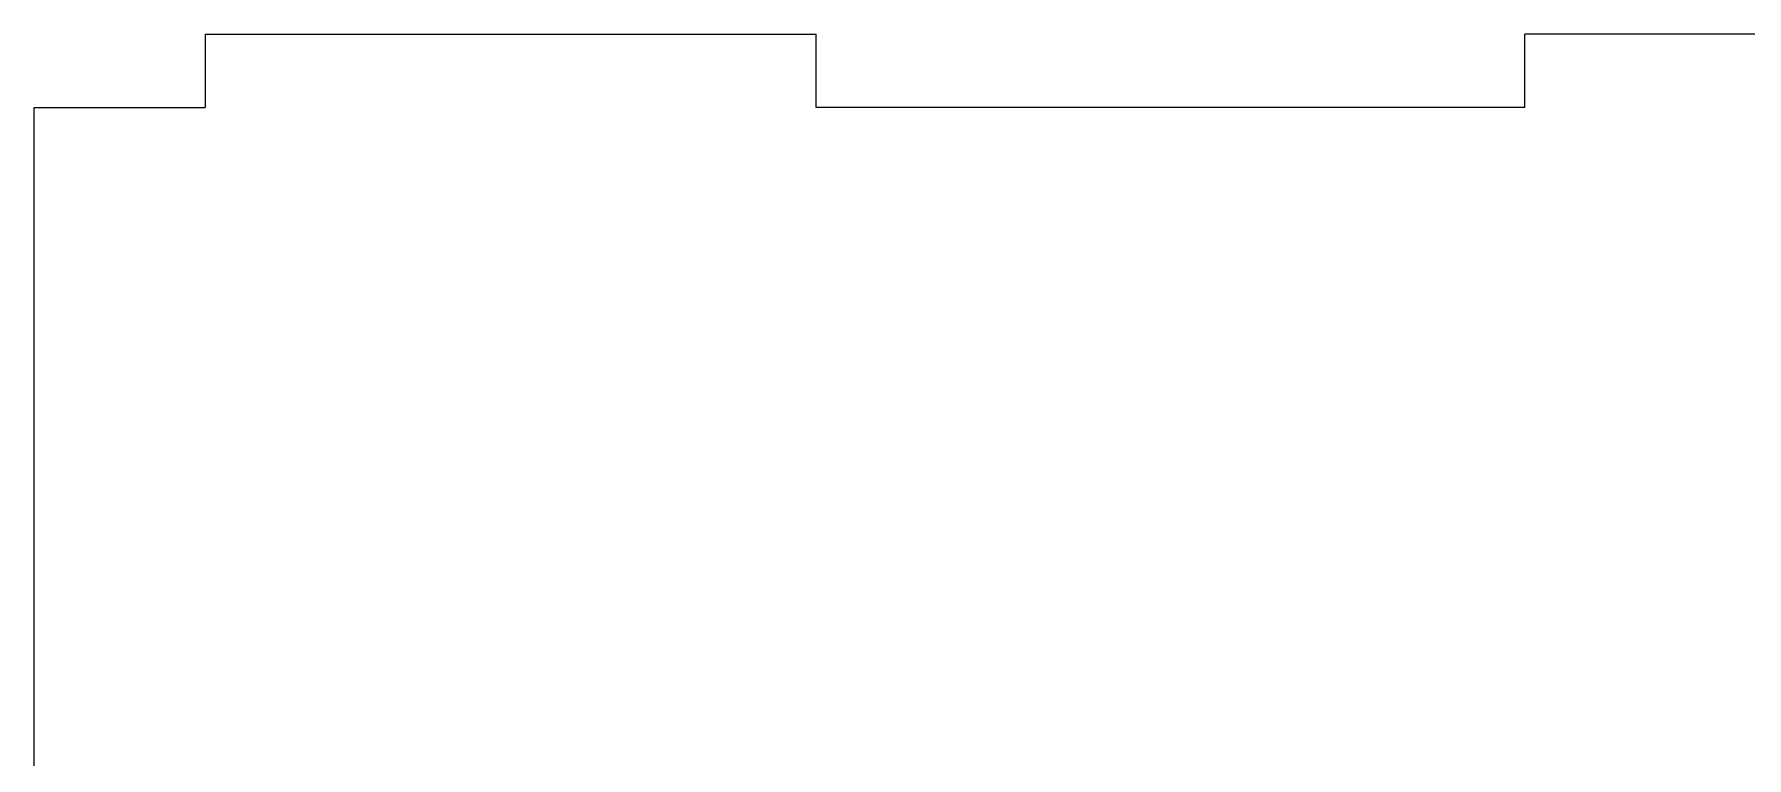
# Model space of a CAD drawing. Extents: x 0 to 436, y 0 to 625.
# Drawn here: x 149.9 to 290, y 251 to 310.2 of the extents above; entities that cross this region are included whole.
import ezdxf

# ---------------------------------------------------------------- set-up
doc = ezdxf.new("R2010")
doc.units = 0
doc.layers.add('Capa_1', color=7, linetype='CONTINUOUS')

msp = doc.modelspace()

# ---------------------------------------------------------------- linework, layer by layer
at = {"layer": 'Capa_1', "color": 7}
for p, q in [((163.850676, 310.197132), (163.850676, 304.197133)), ((163.850676, 310.197132), (213.850674, 310.197132)), ((213.850674, 304.197133), (213.850674, 310.197132)), ((271.850675, 304.197133), (271.850675, 310.197132)), ((321.850675, 310.197132), (271.850675, 310.197132)), ((149.850675, 154.197142), (149.850675, 304.197133)), ((149.850675, 304.197133), (163.850676, 304.197133)), ((271.850675, 304.197133), (213.850674, 304.197133))]:
    msp.add_line(p, q, dxfattribs=at)

doc.saveas('drawing.dxf')
